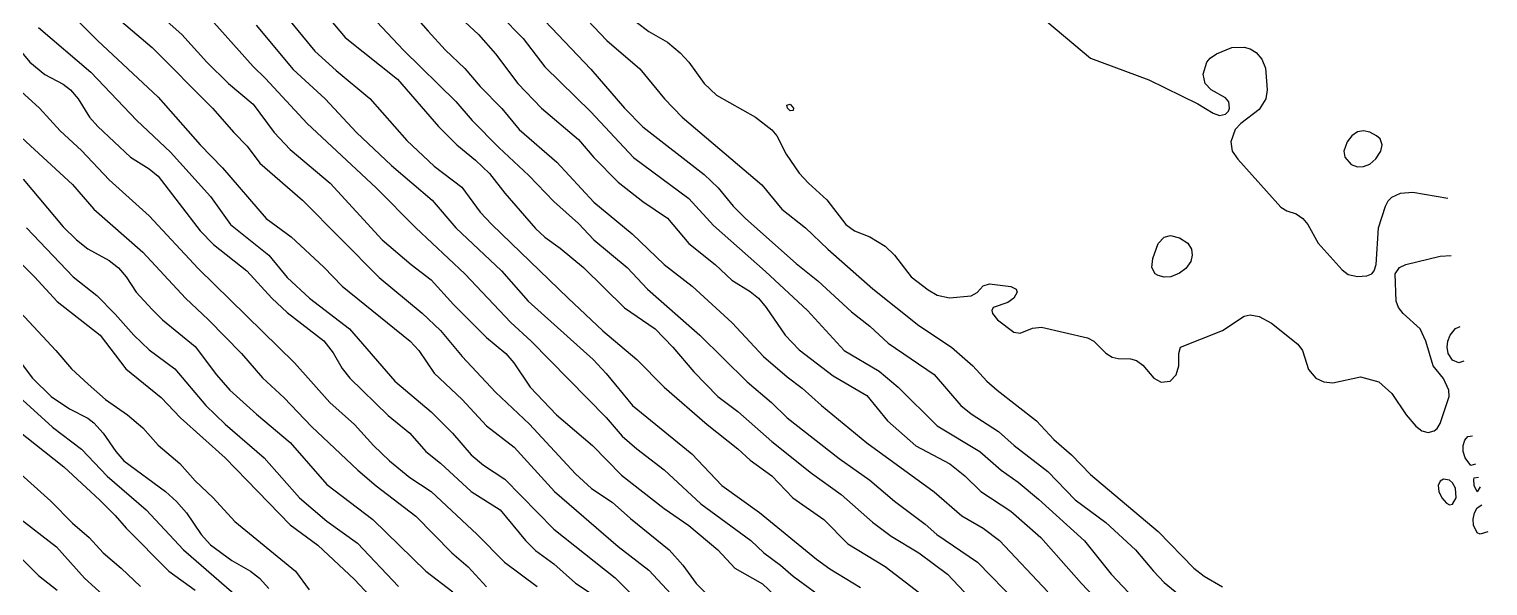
# Model space of a CAD drawing. Extents: x 474277 to 475042, y 254928 to 255625.
# Drawn here: x 474997.3 to 475033.77, y 255199.44 to 255213.35 of the extents above; entities that cross this region are included whole.
import ezdxf

# ---------------------------------------------------------------- set-up
doc = ezdxf.new("R2010")
doc.units = 0
doc.header["$MEASUREMENT"] = 0
doc.layers.add('BaseMapV2_DTM_export_MonNov09090547073261 — entities', color=1, linetype='CONTINUOUS')
doc.styles.get("Standard").update_dxf_attribs({"font": 'romans.shx'})

msp = doc.modelspace()

# ---------------------------------------------------------------- linework, layer by layer
at = {"layer": 'BaseMapV2_DTM_export_MonNov09090547073261 — entities', "color": 15, "linetype": 'Continuous', "true_color": 0xb7484b}
for points in [[(474997.422, 255214.674, 86.5), (474999.01, 255213.064, 86.5), (475000.53, 255211.648, 86.5), (475001.582, 255210.457, 86.5), (475002.14, 255209.885, 86.5), (475003.224, 255208.617, 86.5), (475003.856, 255208.157, 86.5), (475004.671, 255207.402, 86.5), (475005.131, 255206.926, 86.5), (475006.829, 255205.55, 86.5), (475007.045, 255205.32, 86.5), (475007.431, 255204.755, 86.5), (475008.126, 255204.093, 86.5), (475008.735, 255203.434, 86.5), (475009.425, 255202.902, 86.5), (475010.44, 255201.793, 86.5), (475012.032, 255200.415, 86.5), (475012.798, 255199.824, 86.5), (475013.458, 255199.109, 86.5)], [(475004.364, 255214.154, 85), (475005.199, 255213.141, 85), (475006.511, 255212.1, 85), (475007.533, 255210.917, 85), (475007.993, 255210.457, 85), (475008.462, 255210.074, 85), (475008.811, 255209.741, 85), (475009.195, 255209.248, 85), (475009.961, 255208.37, 85), (475010.191, 255208.154, 85), (475010.575, 255207.878, 85), (475011.16, 255207.39, 85), (475012.185, 255206.384, 85), (475012.956, 255205.857, 85), (475013.398, 255205.397, 85), (475013.916, 255204.783, 85), (475014.522, 255204.17, 85), (475015.022, 255203.796, 85), (475015.866, 255203.044, 85), (475016.859, 255202.253, 85), (475017.602, 255201.716, 85), (475018.39, 255201.026, 85), (475018.856, 255200.678, 85), (475019.546, 255200.264, 85), (475020.258, 255199.723, 85), (475021.233, 255198.693, 85)], [(475006.415, 255214.291, 84.5), (475007.278, 255213.298, 84.5), (475007.707, 255212.834, 84.5), (475008.198, 255212.365, 84.5), (475008.581, 255211.916, 84.5), (475009.118, 255211.364, 84.5), (475009.557, 255210.841, 84.5), (475010.498, 255210.022, 84.5), (475011.418, 255209.026, 84.5), (475012.375, 255208.234, 84.5), (475013.177, 255207.467, 84.5), (475013.878, 255206.93, 84.5), (475014.881, 255206.01, 84.5), (475015.663, 255205.167, 84.5), (475016.249, 255204.662, 84.5), (475016.632, 255204.377, 84.5), (475017.112, 255203.94, 84.5), (475018.242, 255203.008, 84.5), (475019.929, 255201.782, 84.5), (475020.619, 255201.188, 84.5), (475021.156, 255200.875, 84.5), (475021.563, 255200.566, 84.5), (475022.766, 255199.288, 84.5)], [(475007.301, 255214.368, 84.25), (475008.536, 255213.218, 84.25), (475008.965, 255212.731, 84.25), (475009.519, 255211.991, 84.25), (475010.115, 255211.377, 84.25), (475011.035, 255210.593, 84.25), (475011.418, 255210.145, 84.25), (475012.032, 255209.522, 84.25), (475012.645, 255209.042, 84.25), (475013.259, 255208.627, 84.25), (475013.795, 255207.995, 84.25), (475014.449, 255207.467, 84.25), (475014.869, 255207.077, 84.25), (475015.329, 255206.796, 84.25), (475015.533, 255206.623, 84.25), (475015.725, 255206.393, 84.25), (475016.204, 255205.703, 84.25), (475016.556, 255205.331, 84.25), (475017.399, 255204.683, 84.25), (475018.242, 255204.196, 84.25), (475018.76, 255203.556, 84.25), (475019.469, 255202.937, 84.25), (475020.323, 255202.483, 84.25), (475020.696, 255202.188, 84.25), (475021.096, 255201.793, 84.25), (475021.846, 255201.301, 84.25), (475022.591, 255200.643, 84.25), (475023.609, 255199.492, 84.25), (475024.07, 255199.013, 84.25)], [(475008.507, 255214.291, 84), (475009.655, 255213.117, 84), (475010.191, 255212.412, 84), (475011.342, 255211.285, 84), (475012.415, 255210.145, 84), (475013.795, 255209.116, 84), (475014.409, 255208.444, 84), (475015.712, 255207.294, 84), (475016.758, 255206.317, 84), (475017.674, 255205.32, 84), (475018.549, 255204.805, 84), (475019.024, 255204.4, 84), (475020.006, 255203.432, 84), (475021.073, 255202.79, 84), (475021.605, 255202.33, 84), (475022.03, 255202.023, 84), (475022.536, 255201.604, 84), (475023.686, 255200.559, 84), (475024.353, 255199.723, 84), (475025.085, 255198.956, 84)], [(475000.3, 255213.941, 86), (475001.12, 255213.218, 86), (475001.741, 255212.527, 86), (475002.289, 255211.991, 86), (475002.907, 255211.472, 86), (475003.427, 255210.764, 86), (475003.827, 255210.34, 86), (475004.824, 255209.503, 86), (475006.126, 255208.08, 86), (475006.849, 255207.467, 86), (475007.354, 255207.088, 86), (475007.915, 255206.47, 86), (475008.735, 255205.644, 86), (475009.222, 255205.243, 86), (475009.419, 255205.013, 86), (475009.824, 255204.4, 86), (475010.484, 255203.71, 86), (475011.387, 255202.943, 86), (475012.108, 255202.202, 86), (475013.182, 255201.367, 86), (475013.795, 255200.941, 86), (475014.522, 255200.336, 86), (475014.946, 255199.876, 86), (475015.635, 255199.486, 86), (475016.096, 255199.049, 86)], [(475001.709, 255213.754, 85.75), (475002.907, 255212.413, 85.75), (475003.214, 255212.118, 85.75), (475004.251, 255210.994, 85.75), (475005.974, 255209.381, 85.75), (475006.971, 255208.384, 85.75), (475008.198, 255207.235, 85.75), (475009.348, 255206.014, 85.75), (475009.856, 255205.55, 85.75), (475011.725, 255203.641, 85.75), (475012.125, 255203.173, 85.75), (475012.492, 255202.856, 85.75), (475013.182, 255202.336, 85.75), (475014.094, 255201.486, 85.75), (475015.341, 255200.566, 85.75), (475015.667, 255200.259, 85.75), (475016.084, 255199.953, 85.75), (475016.402, 255199.675, 85.75), (475018.218, 255198.342, 85.75)], [(475005.865, 255213.678, 84.75), (475006.664, 255212.822, 84.75), (475007.968, 255211.538, 84.75), (475008.38, 255211.071, 84.75), (475009.041, 255210.393, 84.75), (475009.795, 255209.69, 84.75), (475010.421, 255209.042, 84.75), (475011.035, 255208.489, 84.75), (475011.418, 255208.085, 84.75), (475012.252, 255207.39, 84.75), (475012.76, 255206.853, 84.75), (475014.068, 255205.703, 84.75), (475015.252, 255204.538, 84.75), (475015.865, 255204.016, 84.75), (475016.256, 255203.633, 84.75), (475017.552, 255202.62, 84.75), (475018.319, 255202.073, 84.75), (475018.933, 255201.548, 84.75), (475019.699, 255200.977, 84.75), (475019.997, 255200.719, 84.75), (475021.014, 255200.029, 84.75), (475022, 255199.008, 84.75)], [(475022.536, 255213.72, 83), (475023.84, 255212.622, 83), (475025.297, 255212.083, 83), (475026.523, 255211.487, 83), (475026.907, 255211.252, 83), (475027.06, 255211.192, 83), (475027.214, 255211.222, 83), (475027.283, 255211.301, 83), (475027.311, 255211.377, 83), (475027.298, 255211.531, 83), (475027.214, 255211.631, 83), (475026.852, 255211.837, 83), (475026.703, 255211.991, 83), (475026.654, 255212.221, 83), (475026.748, 255212.527, 83), (475026.83, 255212.626, 83), (475026.984, 255212.736, 83), (475027.367, 255212.895, 83), (475027.674, 255212.902, 83), (475027.827, 255212.856, 83), (475027.98, 255212.763, 83), (475028.12, 255212.604, 83), (475028.21, 255212.374, 83), (475028.25, 255211.837, 83), (475028.221, 255211.607, 83), (475028.057, 255211.34, 83), (475027.597, 255210.994, 83), (475027.451, 255210.841, 83), (475027.348, 255210.534, 83), (475027.376, 255210.304, 83), (475027.52, 255210.1, 83), (475028.594, 255208.899, 83), (475028.747, 255208.811, 83), (475028.977, 255208.736, 83), (475029.147, 255208.617, 83), (475029.269, 255208.464, 83), (475029.529, 255208.004, 83), (475030.127, 255207.333, 83), (475030.281, 255207.216, 83), (475030.511, 255207.165, 83), (475030.741, 255207.184, 83), (475030.871, 255207.237, 83), (475030.932, 255207.313, 83), (475030.981, 255207.467, 83), (475031.035, 255208.387, 83), (475031.208, 255208.924, 83), (475031.277, 255209.057, 83), (475031.368, 255209.154, 83), (475031.584, 255209.25, 83), (475031.891, 255209.274, 83), (475032.773, 255209.125, 83)], [(474996.541, 255213.448, 87), (474997.317, 255212.527, 87), (474997.693, 255212.22, 87), (474998.153, 255211.971, 87), (474998.336, 255211.837, 87), (474998.527, 255211.607, 87), (474998.81, 255211.147, 87), (474999.016, 255210.917, 87), (474999.833, 255210.15, 87), (475000.3, 255209.858, 87), (475000.53, 255209.673, 87), (475001.58, 255208.31, 87), (475001.91, 255207.964, 87), (475002.744, 255207.313, 87), (475003.368, 255206.623, 87), (475003.751, 255206.265, 87), (475004.671, 255205.559, 87), (475004.901, 255205.259, 87), (475005.131, 255204.867, 87), (475005.323, 255204.63, 87), (475006.281, 255203.69, 87), (475006.821, 255203.25, 87), (475007.218, 255202.79, 87), (475007.584, 255202.498, 87), (475008.351, 255201.793, 87), (475009.075, 255201.333, 87), (475009.712, 255200.566, 87), (475009.961, 255200.318, 87), (475010.421, 255199.985, 87), (475010.958, 255199.503, 87), (475011.667, 255199.032, 87)], [(474997.54, 255213.389, 86.75), (474998.843, 255212.273, 86.75), (474999.996, 255211.071, 86.75), (475000.837, 255210.274, 86.75), (475001.834, 255209.169, 86.75), (475002.338, 255208.464, 86.75), (475003.291, 255207.698, 86.75), (475003.751, 255207.144, 86.75), (475004.311, 255206.623, 86.75), (475005.309, 255205.857, 86.75), (475006.442, 255204.553, 86.75), (475007.354, 255203.786, 86.75), (475007.885, 255203.25, 86.75), (475008.351, 255202.706, 86.75), (475008.658, 255202.448, 86.75), (475009.195, 255202.102, 86.75), (475010.421, 255200.849, 86.75), (475011.955, 255199.638, 86.75), (475012.722, 255198.872, 86.75)], [(474999.61, 255213.541, 86.25), (475000.377, 255212.893, 86.25), (475001.889, 255211.377, 86.25), (475002.416, 255210.764, 86.25), (475002.754, 255210.426, 86.25), (475003.073, 255209.997, 86.25), (475004.137, 255209.077, 86.25), (475006.051, 255207.139, 86.25), (475007.124, 255206.252, 86.25), (475007.584, 255205.82, 86.25), (475008.124, 255205.167, 86.25), (475008.965, 255204.276, 86.25), (475009.808, 255203.48, 86.25), (475010.958, 255202.235, 86.25), (475011.365, 255201.869, 86.25), (475011.878, 255201.527, 86.25), (475012.338, 255201.118, 86.25), (475013.306, 255200.336, 86.25), (475013.641, 255199.953, 86.25), (475013.98, 255199.492, 86.25), (475014.215, 255199.262, 86.25)], [(475002.974, 255213.448, 85.5), (475003.904, 255212.342, 85.5), (475004.702, 255211.607, 85.5), (475005.485, 255210.764, 85.5), (475006.358, 255209.944, 85.5), (475007.376, 255209.077, 85.5), (475007.968, 255208.385, 85.5), (475009.109, 255207.313, 85.5), (475009.779, 255206.547, 85.5), (475011.4, 255205.09, 85.5), (475011.725, 255204.745, 85.5), (475012.388, 255203.94, 85.5), (475013.872, 255202.738, 85.5), (475014.616, 255201.946, 85.5), (475015.559, 255201.265, 85.5), (475016.985, 255200.106, 85.5), (475017.322, 255199.863, 85.5), (475018.089, 255199.395, 85.5)], [(475003.827, 255213.551, 85.25), (475004.441, 255212.8, 85.25), (475004.977, 255212.313, 85.25), (475005.821, 255211.617, 85.25), (475006.741, 255210.565, 85.25), (475007.431, 255209.923, 85.25), (475008.121, 255209.398, 85.25), (475008.581, 255208.776, 85.25), (475008.872, 255208.464, 85.25), (475010.778, 255206.623, 85.25), (475011.648, 255205.806, 85.25), (475012.493, 255205.09, 85.25), (475013.18, 255204.4, 85.25), (475014.255, 255203.465, 85.25), (475015.022, 255202.864, 85.25), (475015.329, 255202.579, 85.25), (475015.866, 255202.186, 85.25), (475016.396, 255201.639, 85.25), (475017.169, 255201.091, 85.25), (475017.773, 255200.489, 85.25), (475018.703, 255199.916, 85.25), (475020.063, 255198.879, 85.25)], [(475010.191, 255213.557, 83.75), (475011.342, 255212.35, 83.75), (475012.183, 255211.377, 83.75), (475012.645, 255210.906, 83.75), (475014.179, 255209.72, 83.75), (475014.524, 255209.384, 83.75), (475014.907, 255208.924, 83.75), (475015.215, 255208.617, 83.75), (475016.479, 255207.493, 83.75), (475017.016, 255207.06, 83.75), (475017.859, 255206.281, 83.75), (475018.319, 255205.926, 83.75), (475018.779, 255205.497, 83.75), (475019.929, 255204.722, 83.75), (475020.591, 255203.94, 83.75), (475020.849, 255203.738, 83.75), (475021.54, 255203.292, 83.75), (475021.929, 255202.943, 83.75), (475022.766, 255202.297, 83.75), (475023.456, 255201.581, 83.75), (475024.223, 255201.015, 83.75), (475024.962, 255200.336, 83.75), (475025.409, 255199.799, 83.75), (475025.68, 255199.522, 83.75), (475026.367, 255198.956, 83.75)], [(475011.265, 255213.573, 83.5), (475011.742, 255213.064, 83.5), (475012.568, 255212.36, 83.5), (475013.186, 255211.607, 83.5), (475013.631, 255211.147, 83.5), (475015.621, 255209.46, 83.5), (475016.123, 255208.847, 83.5), (475016.71, 255208.387, 83.5), (475017.267, 255207.85, 83.5), (475018.396, 255206.859, 83.5), (475019.546, 255205.94, 83.5), (475020.361, 255205.397, 83.5), (475020.892, 255204.937, 83.5), (475021.247, 255204.553, 83.5), (475021.504, 255204.323, 83.5), (475022.488, 255203.556, 83.5), (475022.921, 255203.096, 83.5), (475023.361, 255202.713, 83.5), (475023.84, 255202.219, 83.5), (475025.527, 255200.797, 83.5), (475026.422, 255199.876, 83.5), (475026.677, 255199.679, 83.5), (475027.137, 255199.413, 83.5)], [(475012.486, 255213.524, 83.25), (475012.798, 255213.289, 83.25), (475013.259, 255213.021, 83.25), (475013.577, 255212.757, 83.25), (475013.795, 255212.521, 83.25), (475014.179, 255211.994, 83.25), (475014.485, 255211.697, 83.25), (475015.464, 255211.147, 83.25), (475015.866, 255210.836, 83.25), (475015.992, 255210.687, 83.25), (475016.226, 255210.227, 83.25), (475016.556, 255209.753, 83.25), (475016.786, 255209.499, 83.25), (475017.246, 255209.088, 83.25), (475017.718, 255208.464, 83.25), (475017.935, 255208.31, 83.25), (475018.319, 255208.157, 83.25), (475018.703, 255207.923, 83.25), (475018.933, 255207.703, 83.25), (475019.354, 255207.16, 83.25), (475019.776, 255206.837, 83.25), (475020.003, 255206.7, 83.25), (475020.313, 255206.637, 83.25), (475020.849, 255206.682, 83.25), (475021.003, 255206.77, 83.25), (475021.156, 255206.936, 83.25), (475021.31, 255206.982, 83.25), (475021.846, 255206.916, 83.25), (475021.977, 255206.853, 83.25), (475022.005, 255206.777, 83.25), (475021.922, 255206.623, 83.25), (475021.77, 255206.52, 83.25), (475021.399, 255206.393, 83.25), (475021.367, 255206.317, 83.25), (475021.386, 255206.24, 83.25), (475021.508, 255206.087, 83.25), (475021.919, 255205.78, 83.25), (475022.076, 255205.748, 83.25), (475022.383, 255205.878, 83.25), (475022.613, 255205.901, 83.25), (475023.763, 255205.638, 83.25), (475023.917, 255205.547, 83.25), (475024.223, 255205.255, 83.25), (475024.377, 255205.154, 83.25), (475024.53, 255205.117, 83.25), (475024.837, 255205.113, 83.25), (475024.99, 255205.067, 83.25), (475025.143, 255204.954, 83.25), (475025.417, 255204.63, 83.25), (475025.603, 255204.525, 83.25), (475025.825, 255204.553, 83.25), (475025.979, 255204.706, 83.25), (475026.048, 255204.937, 83.25), (475026.045, 255205.243, 83.25), (475026.086, 255205.397, 83.25), (475027.137, 255205.819, 83.25), (475027.674, 255206.175, 83.25), (475027.827, 255206.209, 83.25), (475028.057, 255206.168, 83.25), (475028.364, 255206.004, 83.25), (475029.02, 255205.473, 83.25), (475029.134, 255205.32, 83.25), (475029.284, 255204.846, 83.25), (475029.467, 255204.63, 83.25), (475029.667, 255204.531, 83.25), (475029.897, 255204.508, 83.25), (475030.587, 255204.663, 83.25), (475031.047, 255204.531, 83.25), (475031.372, 255204.246, 83.25), (475031.725, 255203.71, 83.25), (475031.968, 255203.428, 83.25), (475032.121, 255203.309, 83.25), (475032.274, 255203.268, 83.25), (475032.428, 255203.312, 83.25), (475032.504, 255203.37, 83.25), (475032.581, 255203.496, 83.25), (475032.802, 255204.17, 83.25), (475032.795, 255204.323, 83.25), (475032.658, 255204.62, 83.25), (475032.4, 255204.937, 83.25), (475032.216, 255205.55, 83.25), (475032.075, 255205.857, 83.25), (475031.656, 255206.24, 83.25), (475031.534, 255206.393, 83.25), (475031.481, 255206.547, 83.25), (475031.454, 255207.237, 83.25), (475031.56, 255207.39, 83.25), (475031.723, 255207.467, 83.25), (475032.581, 255207.679, 83.25), (475032.849, 255207.689, 83.25)], [(474996.54, 255212.297, 87.25), (474997.558, 255211.377, 87.25), (474998.077, 255210.812, 87.25), (474998.613, 255210.321, 87.25), (474999.303, 255209.584, 87.25), (475000.3, 255208.681, 87.25), (475001.527, 255207.368, 87.25), (475003.937, 255205.013, 87.25), (475004.818, 255204.016, 87.25), (475005.438, 255203.467, 87.25), (475005.912, 255202.943, 87.25), (475006.311, 255202.56, 87.25), (475006.818, 255202.142, 87.25), (475007.354, 255201.797, 87.25), (475008.505, 255200.719, 87.25), (475009.188, 255200.029, 87.25), (475010.006, 255199.416, 87.25)], [(474996.16, 255211.511, 87.5), (474998.383, 255209.464, 87.5), (474998.92, 255208.853, 87.5), (475000.147, 255207.772, 87.5), (475001.21, 255206.623, 87.5), (475001.785, 255206.087, 87.5), (475002.612, 255205.243, 87.5), (475003.137, 255204.636, 87.5), (475003.674, 255204.136, 87.5), (475004.364, 255203.415, 87.5), (475005.522, 255202.33, 87.5), (475005.974, 255201.932, 87.5), (475006.971, 255201.175, 87.5), (475007.867, 255200.259, 87.5), (475008.275, 255199.908, 87.5), (475008.735, 255199.407, 87.5)], [(475016.408, 255211.377, 83.25), (475016.402, 255211.318, 83.25), (475016.326, 255211.309, 83.25), (475016.259, 255211.377, 83.25), (475016.246, 255211.454, 83.25), (475016.326, 255211.472, 83.25), (475016.408, 255211.377, 83.25)], [(475030.664, 255209.915, 82.75), (475030.817, 255209.974, 82.75), (475030.971, 255210.109, 82.75), (475031.094, 255210.304, 82.75), (475031.132, 255210.457, 82.75), (475031.077, 255210.611, 82.75), (475030.99, 255210.687, 82.75), (475030.817, 255210.777, 82.75), (475030.664, 255210.81, 82.75), (475030.511, 255210.783, 82.75), (475030.367, 255210.687, 82.75), (475030.249, 255210.534, 82.75), (475030.167, 255210.304, 82.75), (475030.195, 255210.15, 82.75), (475030.357, 255209.968, 82.75), (475030.511, 255209.908, 82.75), (475030.664, 255209.915, 82.75)], [(474997.157, 255209.597, 87.75), (474998.153, 255208.408, 87.75), (474998.485, 255208.08, 87.75), (474998.767, 255207.857, 87.75), (474999.303, 255207.564, 87.75), (474999.533, 255207.388, 87.75), (474999.732, 255207.16, 87.75), (474999.981, 255206.777, 87.75), (475000.377, 255206.34, 87.75), (475000.638, 255206.087, 87.75), (475001.45, 255205.416, 87.75), (475001.987, 255204.711, 87.75), (475002.32, 255204.323, 87.75), (475002.984, 255203.723, 87.75), (475003.827, 255203.02, 87.75), (475004.747, 255201.969, 87.75), (475005.898, 255201.093, 87.75), (475007.219, 255199.799, 87.75), (475007.891, 255199.289, 87.75)], [(474997.233, 255208.384, 88), (474998.407, 255207.16, 88), (474998.997, 255206.689, 88), (474999.457, 255206.229, 88), (474999.917, 255205.702, 88), (475000.3, 255205.335, 88), (475000.945, 255204.86, 88), (475001.72, 255203.94, 88), (475002.206, 255203.48, 88), (475003.178, 255202.636, 88), (475004.065, 255201.639, 88), (475004.747, 255201.053, 88), (475005.514, 255200.506, 88), (475006.535, 255199.416, 88)], [(475025.845, 255207.16, 83.25), (475025.68, 255207.155, 83.25), (475025.527, 255207.195, 83.25), (475025.449, 255207.237, 83.25), (475025.367, 255207.39, 83.25), (475025.395, 255207.62, 83.25), (475025.527, 255207.996, 83.25), (475025.68, 255208.151, 83.25), (475025.833, 255208.189, 83.25), (475026.063, 255208.136, 83.25), (475026.266, 255208.004, 83.25), (475026.364, 255207.85, 83.25), (475026.381, 255207.697, 83.25), (475026.342, 255207.543, 83.25), (475026.217, 255207.371, 83.25), (475026.063, 255207.255, 83.25), (475025.845, 255207.16, 83.25)], [(474996.818, 255207.774, 88.25), (474997.44, 255207.16, 88.25), (474998, 255206.543, 88.25), (474999.077, 255205.703, 88.25), (474999.719, 255204.86, 88.25), (475000.607, 255204.143, 88.25), (475001.088, 255203.633, 88.25), (475002.2, 255202.636, 88.25), (475003.827, 255200.956, 88.25), (475004.517, 255200.456, 88.25), (475005.438, 255199.596, 88.25), (475006.204, 255198.777, 88.25)], [(474997.08, 255206.279, 88.5), (474997.971, 255205.32, 88.5), (474998.36, 255204.86, 88.5), (474998.775, 255204.476, 88.5), (474999.215, 255204.093, 88.5), (474999.759, 255203.71, 88.5), (475000.147, 255203.381, 88.5), (475000.53, 255202.951, 88.5), (475001.067, 255202.497, 88.5), (475001.45, 255202.059, 88.5), (475001.907, 255201.639, 88.5), (475002.447, 255201.045, 88.5), (475003.96, 255199.799, 88.5), (475004.3, 255199.339, 88.5)], [(475033.166, 255205.052, 83.5), (475033.041, 255205.008, 83.5), (475032.888, 255205.076, 83.5), (475032.779, 255205.243, 83.5), (475032.751, 255205.397, 83.5), (475032.767, 255205.55, 83.5), (475032.825, 255205.703, 83.5), (475032.964, 255205.864, 83.5), (475033.079, 255205.914, 83.5)], [(474996.773, 255205.441, 88.75), (474997.386, 255204.63, 88.75), (474997.854, 255204.17, 88.75), (474998.313, 255203.863, 88.75), (474998.767, 255203.627, 88.75), (474998.92, 255203.509, 88.75), (474999.154, 255203.25, 88.75), (474999.467, 255202.79, 88.75), (474999.669, 255202.56, 88.75), (475000.711, 255201.793, 88.75), (475000.99, 255201.541, 88.75), (475001.236, 255201.256, 88.75), (475001.6, 255200.719, 88.75), (475001.834, 255200.459, 88.75), (475002.37, 255200.065, 88.75), (475002.839, 255199.799, 88.75), (475003.061, 255199.627, 88.75), (475003.291, 255199.372, 88.75)], [(474996.96, 255204.246, 89), (474997.883, 255203.403, 89), (474998.613, 255202.854, 89), (474999.249, 255202.176, 89), (475000.226, 255201.333, 89), (475001.158, 255200.336, 89), (475002.677, 255199.017, 89)], [(474995.266, 255203.863, 89.5), (474997.847, 255201.548, 89.5), (474998.383, 255201, 89.5), (474998.803, 255200.643, 89.5), (474999.152, 255200.259, 89.5), (474999.606, 255199.876, 89.5), (475000.086, 255199.416, 89.5)], [(474997.003, 255203.333, 89.25), (474998.168, 255202.406, 89.25), (474999.073, 255201.58, 89.25), (474999.457, 255201.194, 89.25), (474999.725, 255200.873, 89.25), (475000.791, 255199.799, 89.25), (475001.45, 255199.323, 89.25)], [(475033.463, 255202.479, 83.5), (475033.348, 255202.447, 83.5), (475033.204, 255202.636, 83.5), (475033.154, 255202.79, 83.5), (475033.153, 255202.943, 83.5), (475033.194, 255203.077, 83.5), (475033.271, 255203.168, 83.5), (475033.386, 255203.185, 83.5)], [(475032.888, 255201.474, 83.25), (475032.975, 255201.639, 83.25), (475032.964, 255201.874, 83.25), (475032.888, 255202.013, 83.25), (475032.811, 255202.077, 83.25), (475032.658, 255202.102, 83.25), (475032.581, 255202.055, 83.25), (475032.526, 255201.946, 83.25), (475032.541, 255201.793, 83.25), (475032.618, 255201.639, 83.25), (475032.734, 255201.5, 83.25), (475032.811, 255201.459, 83.25), (475032.888, 255201.474, 83.25)], [(475033.575, 255201.908, 83.5), (475033.501, 255201.785, 83.5), (475033.425, 255201.946, 83.5), (475033.419, 255202.099, 83.5), (475033.424, 255202.139, 83.5), (475033.539, 255202.154, 83.5)], [(475033.769, 255200.784, 83.5), (475033.578, 255200.73, 83.5), (475033.501, 255200.763, 83.5), (475033.411, 255200.949, 83.5), (475033.405, 255201.103, 83.5), (475033.438, 255201.256, 83.5), (475033.501, 255201.386, 83.5), (475033.616, 255201.458, 83.5)], [(474996.992, 255201.179, 89.75), (474997.983, 255200.413, 89.75), (474998.69, 255199.628, 89.75), (474999.687, 255198.715, 89.75)], [(474997.044, 255200.183, 90), (474997.54, 255199.696, 90), (474998, 255199.325, 90)]]:
    msp.add_polyline3d(points, dxfattribs=at)

# ---------------------------------------------------------------- texts
at = {"layer": 'BaseMapV2_DTM_export_MonNov09090547073261 — entities', "color": 250, "true_color": 0x323232, "insert": (474984.399, 255203.086), "char_height": 0.2, "width": 17.61571, "attachment_point": 7, "rotation": 313.4863}
msp.add_mtext('\\fOpen Sans|i0|b0;\\H7.02279;89\\~m', dxfattribs=at)

doc.saveas('drawing.dxf')
